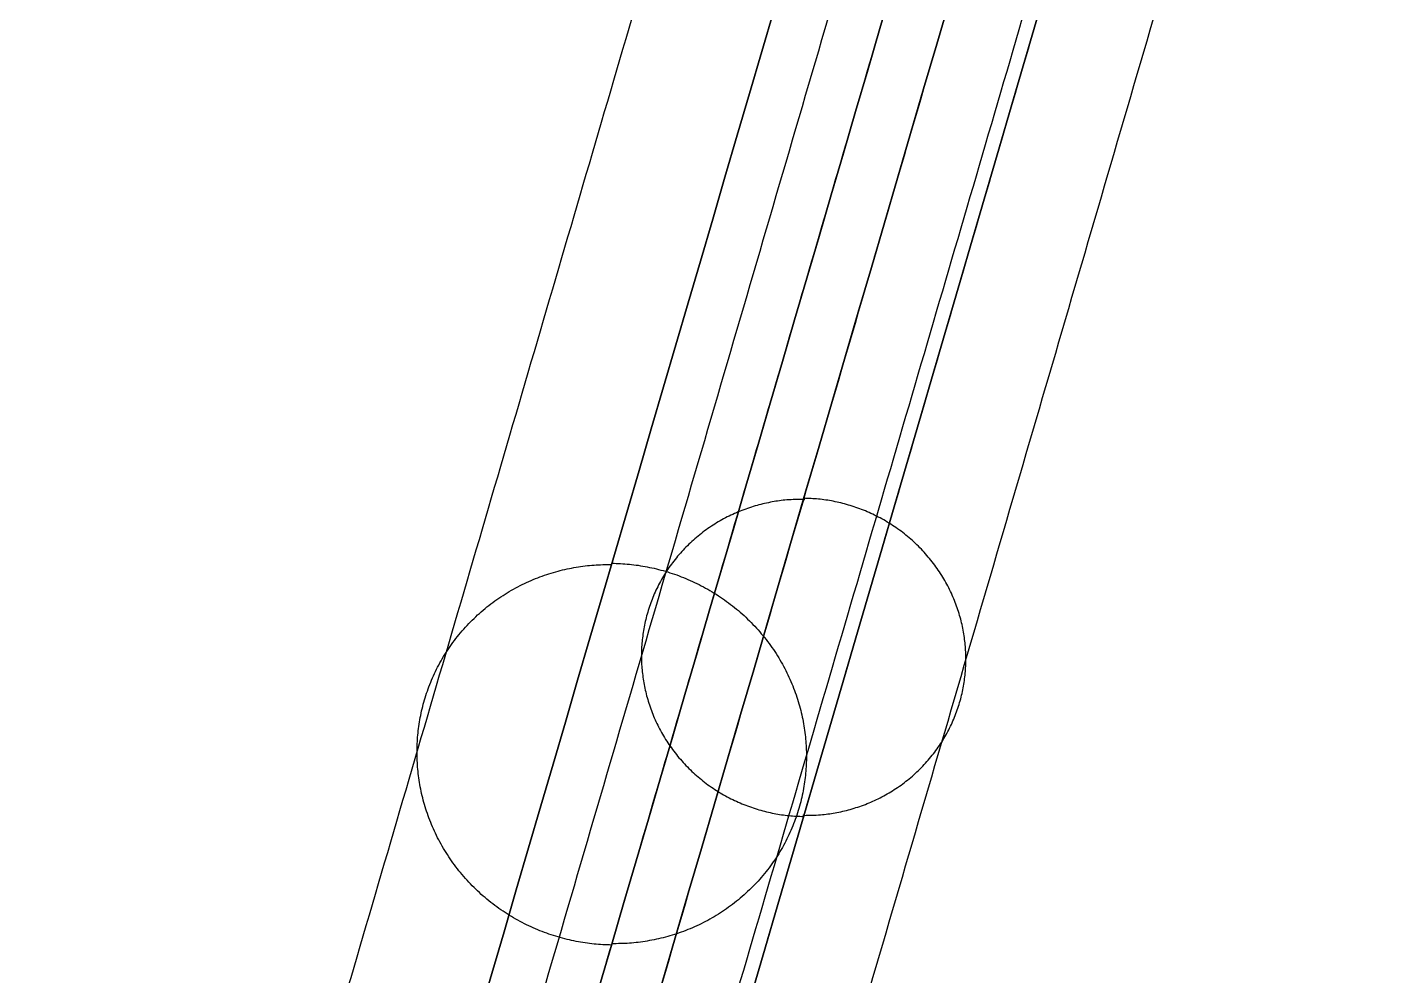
# Model space of a CAD drawing. Header units: millimetres. Extents: x -153 to 394, y -76 to 487.
# Drawn here: x 350.61 to 392.41, y 352.36 to 381.57 of the extents above; entities that cross this region are included whole.
import ezdxf

# ---------------------------------------------------------------- set-up
doc = ezdxf.new("R2010")
doc.units = ezdxf.units.MM
doc.layers.add('Livello 01', color=7, linetype='Continuous', true_color=0x000000)

msp = doc.modelspace()

# ---------------------------------------------------------------- linework, layer by layer
at = {"layer": 'Livello 01'}
for points, degree in [([(361.704, 323.25, 401.501), (370.292, 352.611, 268.538), (378.879, 381.972, 135.576), (387.467, 411.333, 2.613)], 3), ([(387.467, 411.333, 2.613), (374.586, 367.291, 202.057), (361.704, 323.25, 401.501)], 2), ([(387.467, 411.333, 2.613), (378.879, 381.972, 135.576), (370.292, 352.611, 268.538), (361.704, 323.25, 401.501)], 3), ([(380.784, 406.644, 2.613), (372.721, 379.105, 127.613), (364.659, 351.566, 252.614), (356.596, 324.026, 377.615)], 3), ([(356.596, 324.026, 377.615), (364.659, 351.566, 252.614), (372.721, 379.105, 127.613), (380.784, 406.644, 2.613)], 3), ([(382.387, 406.212, 2.613), (369.551, 362.324, 201.364), (356.714, 318.435, 400.116)], 2), ([(392.407, 406.212, 2.613), (379.551, 362.256, 201.672), (366.694, 318.299, 400.73)], 2), ([(387.328, 401.092, 2.613), (378.786, 371.889, 134.857), (370.245, 342.687, 267.101), (361.704, 313.485, 399.345)], 3), ([(361.704, 313.485, 399.345), (370.245, 342.687, 267.101), (378.786, 371.889, 134.857), (387.328, 401.092, 2.613)], 3), ([(387.328, 401.092, 2.613), (374.516, 357.288, 200.979), (361.704, 313.485, 399.345)], 2), ([(350.608, 318.248, 375.955), (362.648, 359.374, 189.284), (374.689, 400.501, 2.613)], 2), ([(362.584, 318.086, 376.692), (374.648, 359.293, 189.652), (386.713, 400.501, 2.613)], 2), ([(356.596, 312.307, 375.033), (364.603, 339.657, 250.893), (372.61, 367.007, 126.753), (380.617, 394.357, 2.613)], 3), ([(380.617, 394.357, 2.613), (372.61, 367.007, 126.753), (364.603, 339.657, 250.893), (356.596, 312.307, 375.033)], 3), ([(361.666, 329.625, 296.43), (371.142, 361.991, 149.522), (380.617, 394.357, 2.613)], 2)]:
    msp.add_open_spline(points, degree=degree, dxfattribs=at)
for points, weights, knots in [([(374.51, 367.031, 203.234), (374.51, 367.031, 203.234), (374.51, 367.031, 203.234), (369.519, 367.099, 202.927), (369.519, 362.217, 201.848), (369.519, 357.334, 200.77), (374.509, 357.266, 201.078)], [0.999996433149, 0.999998216564, 1, 0.707106781187, 1, 0.707108564623, 0.999996433148], [1.570787, 1.570787, 1.570787, 1.570796, 1.570796, 3.141593, 3.141593, 4.712379, 4.712379, 4.712379]), ([(374.519, 357.3, 200.926), (374.519, 357.3, 200.926), (374.519, 357.3, 200.926), (379.509, 357.232, 201.233), (379.509, 362.114, 202.311), (379.509, 366.997, 203.389), (374.519, 367.065, 203.082)], [0.999996433148, 0.999998216563, 1, 0.707106781187, 1, 0.707108564624, 0.999996433147], [1.570787, 1.570787, 1.570787, 1.570796, 1.570796, 3.141593, 3.141593, 4.712379, 4.712379, 4.712379]), ([(368.599, 353.306, 188.942), (362.611, 353.387, 188.573), (362.611, 359.247, 189.864), (362.611, 365.106, 191.155), (368.599, 365.025, 191.524)], [1, 0.707106781186, 1, 0.707106781187, 1], [1.570796, 1.570796, 1.570796, 3.141593, 3.141593, 4.712389, 4.712389, 4.712389]), ([(368.611, 365.065, 191.342), (374.599, 364.984, 191.71), (374.599, 359.124, 190.419), (374.599, 353.265, 189.128), (368.611, 353.346, 188.76)], [0.999999999998, 0.707106781188, 1, 0.707106781187, 0.999999999999], [1.570796, 1.570796, 1.570796, 3.141593, 3.141593, 4.712389, 4.712389, 4.712389])]:
    msp.add_rational_spline(points, weights, degree=2, knots=knots, dxfattribs=at)

doc.saveas('drawing.dxf')
